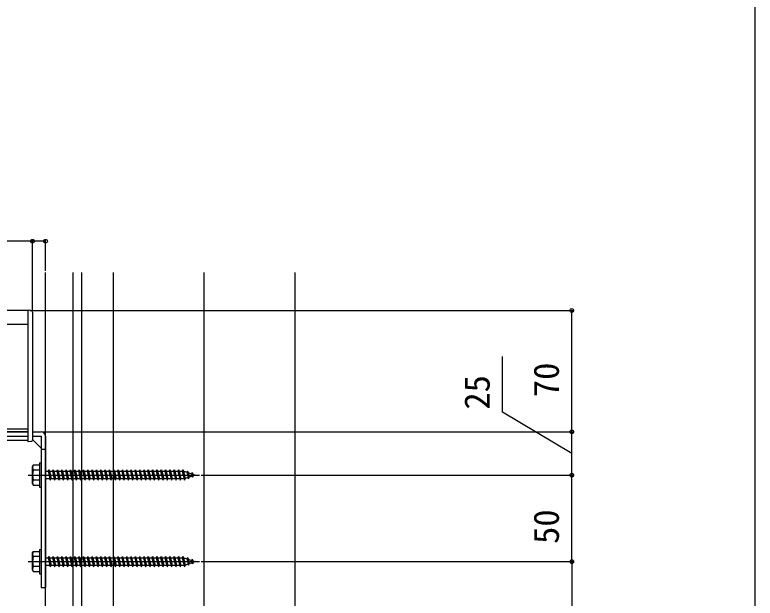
# Model space of a CAD drawing. Units: millimetres, scale not verified. Extents: x -875 to 875, y -1304 to 1297.
# Drawn here: x 447.2 to 875, y -340.3 to -3.4 of the extents above; entities that cross this region are included whole.
import ezdxf
from ezdxf.enums import TextEntityAlignment as Align

# ---------------------------------------------------------------- set-up
doc = ezdxf.new("R2010")
doc.units = ezdxf.units.MM
doc.header["$LTSCALE"] = 8
for name, color, linetype in [('0-4_YKK_12', 2, 'Continuous'), ('0-5_YKK_13', 4, 'Continuous'), ('0-6_YKK_D', 6, 'Continuous'), ('0-7_YKK_ZWAK', 7, 'Continuous'), ('0-8_YSS_K', 3, 'Continuous')]:
    doc.layers.add(name, color=color, linetype=linetype)
doc.styles.add('ＭＳ ゴシック', font='')
doc.styles.get('ＭＳ ゴシック').set_extended_font_data('MS Gothic')

msp = doc.modelspace()

# ---------------------------------------------------------------- linework, layer by layer
at = {"layer": '0-4_YKK_12'}
for p, q in [((556.5, -152.2), (556.5, -999.2)), ((455, -174.203), (-390, -174.203)), ((455, -249.203), (455, -174.203)), ((455, -182.203), (-390, -182.203)), ((455, -242.703), (-390, -242.703)), ((455, -244.203), (-390, -244.203)), ((455, -249.203), (-390, -249.203))]:
    msp.add_line(p, q, dxfattribs=at)
at = {"layer": '0-5_YKK_13'}
for p, q in [((456.561, -174.099), (455, -174.003)), ((455, -174.007), (455, -174.003)), ((456.561, -174.102), (455, -174.007)), ((455, -180.022), (455, -174.007)), ((456.561, -174.102), (456.561, -174.099)), ((457.5, -175.097), (457.5, -175.099)), ((457.5, -175.099), (457.5, -181.107)), ((455, -182.503), (455, -180.022)), ((455, -249.005), (455, -182.503)), ((457.5, -181.107), (457.5, -182.503)), ((457.5, -182.503), (457.5, -248.91)), ((425, -244.203), (455, -244.203)), ((457.5, -244.203), (462.5, -244.203)), ((465, -246.703), (465, -334.203)), ((457.5, -248.703), (462.5, -253.703)), ((462.5, -254.203), (465, -254.203)), ((457.5, -264.203), (457.933, -263.453)), ((457.5, -274.203), (457.5, -264.203)), ((461.5, -263.453), (457.931, -263.453)), ((461.5, -262.203), (461.5, -276.203)), ((461.5, -262.203), (462.5, -262.203)), ((461.5, -263.453), (461.5, -274.953)), ((462.5, -262.203), (462.5, -276.203)), ((455, -269.203), (554, -269.203)), ((461.5, -266.316), (457.947, -266.316)), ((465, -266.953), (466.5, -266.953)), ((467, -266.203), (467.75, -272.203)), ((467.25, -266.953), (468.25, -271.453)), ((467.25, -266.953), (469, -266.953)), ((469, -266.953), (469.5, -266.203)), ((469, -266.953), (470, -271.453)), ((469.5, -266.203), (470.25, -272.203)), ((469.5, -266.203), (469.75, -266.953)), ((469.75, -266.953), (470.75, -271.453)), ((469.75, -266.953), (471.5, -266.953)), ((472, -266.203), (472.75, -272.203)), ((472.25, -266.953), (474, -266.953)), ((472.25, -266.953), (473.25, -271.453)), ((474.5, -266.203), (475.25, -272.203)), ((474.75, -266.953), (476.5, -266.953)), ((474.75, -266.953), (475.75, -271.453)), ((477, -266.203), (477.75, -272.203)), ((477.25, -266.953), (479, -266.953)), ((477.25, -266.953), (478.25, -271.453)), ((479.5, -266.203), (480.25, -272.203)), ((479.75, -266.953), (481.5, -266.953)), ((479.75, -266.953), (480.75, -271.453)), ((482, -266.203), (482.75, -272.203)), ((482.25, -266.953), (484, -266.953)), ((482.25, -266.953), (483.25, -271.453)), ((484.5, -266.203), (485.25, -272.203)), ((484.75, -266.953), (486.5, -266.953)), ((484.75, -266.953), (485.75, -271.453)), ((487, -266.203), (487.75, -272.203)), ((487.25, -266.953), (489, -266.953)), ((487.25, -266.953), (488.25, -271.453)), ((489.5, -266.203), (490.25, -272.203)), ((489.75, -266.953), (491.5, -266.953)), ((489.75, -266.953), (490.75, -271.453)), ((492, -266.203), (492.75, -272.203)), ((492.25, -266.953), (494, -266.953)), ((492.25, -266.953), (493.25, -271.453)), ((494.5, -266.203), (495.25, -272.203)), ((494.75, -266.953), (496.5, -266.953)), ((494.75, -266.953), (495.75, -271.453)), ((497, -266.203), (497.75, -272.203)), ((497.25, -266.953), (499, -266.953)), ((497.25, -266.953), (498.25, -271.453)), ((499.5, -266.203), (500.25, -272.203)), ((499.75, -266.953), (501.5, -266.953)), ((499.75, -266.953), (500.75, -271.453)), ((502, -266.203), (502.75, -272.203)), ((502.25, -266.953), (503.25, -271.453)), ((504.5, -266.203), (505.25, -272.203)), ((504.75, -266.953), (506.5, -266.953)), ((504.75, -266.953), (505.75, -271.453)), ((507, -266.203), (507.75, -272.203)), ((507.25, -266.953), (508.25, -271.453)), ((509.5, -266.203), (510.25, -272.203)), ((509.75, -266.953), (511.5, -266.953)), ((509.75, -266.953), (510.75, -271.453)), ((512, -266.203), (512.75, -272.203)), ((512.25, -266.953), (513.25, -271.453)), ((514.5, -266.203), (515.25, -272.203)), ((514.75, -266.953), (516.5, -266.953)), ((514.75, -266.953), (515.75, -271.453)), ((517, -266.203), (517.75, -272.203)), ((517.25, -266.953), (518.25, -271.453)), ((519.5, -266.203), (520.25, -272.203)), ((519.75, -266.953), (521.5, -266.953)), ((519.75, -266.953), (520.75, -271.453)), ((522, -266.203), (522.75, -272.203)), ((522.25, -266.953), (523.25, -271.453)), ((524.5, -266.203), (525.25, -272.203)), ((524.75, -266.953), (526.5, -266.953)), ((524.75, -266.953), (525.75, -271.453)), ((527, -266.203), (527.75, -272.203)), ((527.25, -266.953), (528.25, -271.453)), ((529.5, -266.203), (530.25, -272.203)), ((529.75, -266.953), (531.5, -266.953)), ((529.75, -266.953), (530.75, -271.453)), ((532, -266.203), (532.75, -272.203)), ((532.25, -266.953), (533.25, -271.453)), ((534.5, -266.203), (535.25, -272.203)), ((534.75, -266.953), (536.5, -266.953)), ((534.75, -266.953), (535.75, -271.453)), ((537, -266.203), (537.75, -272.203)), ((537.25, -266.953), (539, -266.953)), ((537.25, -266.953), (538.25, -271.453)), ((539.5, -266.203), (540.25, -272.203)), ((539.75, -266.953), (540.75, -271.453)), ((539.75, -266.953), (541.5, -266.953)), ((542, -266.203), (542.75, -272.203)), ((542.25, -266.953), (543.25, -271.453)), ((542.25, -266.953), (544, -266.953)), ((544.5, -266.203), (545.25, -272.203)), ((544.75, -266.953), (544.966, -266.953)), ((544.75, -266.953), (545.75, -271.453)), ((544.966, -266.953), (546.627, -267.525)), ((547.086, -266.89), (546.627, -267.525)), ((546.627, -267.525), (547.32, -270.642)), ((547.086, -266.89), (547.439, -267.805)), ((547.086, -266.89), (547.64, -271.325)), ((547.439, -267.805), (549.334, -268.457)), ((547.439, -267.805), (548.017, -270.402)), ((549.698, -267.789), (549.334, -268.457)), ((549.334, -268.457), (549.642, -269.843)), ((549.698, -267.789), (550.146, -268.737)), ((549.698, -267.789), (550.037, -270.5)), ((550.146, -268.737), (551.5, -269.203)), ((550.146, -268.737), (550.339, -269.603)), ((551.5, -269.203), (550.339, -269.603)), ((461.5, -272.09), (457.947, -272.09)), ((467.5, -271.453), (465, -271.453)), ((470, -271.453), (468.25, -271.453)), ((470, -271.453), (470.25, -272.203)), ((470.25, -272.203), (470.75, -271.453)), ((472.5, -271.453), (470.75, -271.453)), ((475, -271.453), (473.25, -271.453)), ((477.5, -271.453), (475.75, -271.453)), ((480, -271.453), (478.25, -271.453)), ((482.5, -271.453), (480.75, -271.453)), ((485, -271.453), (483.25, -271.453)), ((487.5, -271.453), (485.75, -271.453)), ((490, -271.453), (488.25, -271.453)), ((492.5, -271.453), (490.75, -271.453)), ((495, -271.453), (493.25, -271.453)), ((497.5, -271.453), (495.75, -271.453)), ((500, -271.453), (498.25, -271.453)), ((502.5, -271.453), (500.75, -271.453)), ((505, -271.453), (503.25, -271.453)), ((507.5, -271.453), (505.75, -271.453)), ((510, -271.453), (508.25, -271.453)), ((512.5, -271.453), (510.75, -271.453)), ((515, -271.453), (513.25, -271.453)), ((517.5, -271.453), (515.75, -271.453)), ((520, -271.453), (518.25, -271.453)), ((522.5, -271.453), (520.75, -271.453)), ((525, -271.453), (523.25, -271.453)), ((527.5, -271.453), (525.75, -271.453)), ((530, -271.453), (528.25, -271.453)), ((532.5, -271.453), (530.75, -271.453)), ((535, -271.453), (533.25, -271.453)), ((537.5, -271.453), (535.75, -271.453)), ((540, -271.453), (538.25, -271.453)), ((542.5, -271.453), (540.75, -271.453)), ((544.966, -271.453), (543.25, -271.453)), ((544.998, -271.442), (544.966, -271.453)), ((547.32, -270.642), (545.694, -271.202)), ((547.64, -271.325), (547.32, -270.642)), ((547.64, -271.325), (548.017, -270.402)), ((549.642, -269.843), (548.017, -270.402)), ((550.037, -270.5), (549.642, -269.843)), ((550.037, -270.5), (550.339, -269.603)), ((457.5, -274.203), (457.933, -274.953)), ((457.931, -274.953), (461.5, -274.953)), ((461.5, -276.203), (462.5, -276.203)), ((461.5, -312.203), (461.5, -326.203)), ((461.5, -312.203), (462.5, -312.203)), ((462.5, -312.203), (462.5, -326.203)), ((457.5, -314.203), (457.933, -313.453)), ((457.5, -324.203), (457.5, -314.203)), ((461.5, -313.453), (457.931, -313.453)), ((461.5, -316.316), (457.947, -316.316)), ((461.5, -313.453), (461.5, -324.953)), ((467, -316.203), (467.75, -322.203)), ((469, -316.953), (469.5, -316.203)), ((469.5, -316.203), (470.25, -322.203)), ((469.5, -316.203), (469.75, -316.953)), ((472, -316.203), (472.75, -322.203)), ((474.5, -316.203), (475.25, -322.203)), ((477, -316.203), (477.75, -322.203)), ((479.5, -316.203), (480.25, -322.203)), ((482, -316.203), (482.75, -322.203)), ((484.5, -316.203), (485.25, -322.203)), ((487, -316.203), (487.75, -322.203)), ((489.5, -316.203), (490.25, -322.203)), ((492, -316.203), (492.75, -322.203)), ((494.5, -316.203), (495.25, -322.203)), ((497, -316.203), (497.75, -322.203)), ((499.5, -316.203), (500.25, -322.203)), ((502, -316.203), (502.75, -322.203)), ((504.5, -316.203), (505.25, -322.203)), ((507, -316.203), (507.75, -322.203)), ((509.5, -316.203), (510.25, -322.203)), ((512, -316.203), (512.75, -322.203)), ((514.5, -316.203), (515.25, -322.203)), ((517, -316.203), (517.75, -322.203)), ((519.5, -316.203), (520.25, -322.203)), ((522, -316.203), (522.75, -322.203)), ((524.5, -316.203), (525.25, -322.203)), ((527, -316.203), (527.75, -322.203)), ((529.5, -316.203), (530.25, -322.203)), ((532, -316.203), (532.75, -322.203)), ((534.5, -316.203), (535.25, -322.203)), ((537, -316.203), (537.75, -322.203)), ((539.5, -316.203), (540.25, -322.203)), ((542, -316.203), (542.75, -322.203)), ((544.5, -316.203), (545.25, -322.203)), ((455, -319.203), (554, -319.203)), ((465, -316.953), (466.5, -316.953)), ((467.25, -316.953), (468.25, -321.453)), ((467.25, -316.953), (469, -316.953)), ((469, -316.953), (470, -321.453)), ((469.75, -316.953), (470.75, -321.453)), ((469.75, -316.953), (471.5, -316.953)), ((472.25, -316.953), (474, -316.953)), ((472.25, -316.953), (473.25, -321.453)), ((474.75, -316.953), (476.5, -316.953)), ((474.75, -316.953), (475.75, -321.453)), ((477.25, -316.953), (479, -316.953)), ((477.25, -316.953), (478.25, -321.453)), ((479.75, -316.953), (481.5, -316.953)), ((479.75, -316.953), (480.75, -321.453)), ((482.25, -316.953), (484, -316.953)), ((482.25, -316.953), (483.25, -321.453)), ((484.75, -316.953), (486.5, -316.953)), ((484.75, -316.953), (485.75, -321.453)), ((487.25, -316.953), (489, -316.953)), ((487.25, -316.953), (488.25, -321.453)), ((489.75, -316.953), (491.5, -316.953)), ((489.75, -316.953), (490.75, -321.453)), ((492.25, -316.953), (494, -316.953)), ((492.25, -316.953), (493.25, -321.453)), ((494.75, -316.953), (496.5, -316.953)), ((494.75, -316.953), (495.75, -321.453)), ((497.25, -316.953), (499, -316.953)), ((497.25, -316.953), (498.25, -321.453)), ((499.75, -316.953), (501.5, -316.953)), ((499.75, -316.953), (500.75, -321.453)), ((502.25, -316.953), (503.25, -321.453)), ((504.75, -316.953), (506.5, -316.953)), ((504.75, -316.953), (505.75, -321.453)), ((507.25, -316.953), (508.25, -321.453)), ((509.75, -316.953), (511.5, -316.953)), ((509.75, -316.953), (510.75, -321.453)), ((512.25, -316.953), (513.25, -321.453)), ((514.75, -316.953), (516.5, -316.953)), ((514.75, -316.953), (515.75, -321.453)), ((517.25, -316.953), (518.25, -321.453)), ((519.75, -316.953), (521.5, -316.953)), ((519.75, -316.953), (520.75, -321.453)), ((522.25, -316.953), (523.25, -321.453)), ((524.75, -316.953), (526.5, -316.953)), ((524.75, -316.953), (525.75, -321.453)), ((527.25, -316.953), (528.25, -321.453)), ((529.75, -316.953), (531.5, -316.953)), ((529.75, -316.953), (530.75, -321.453)), ((532.25, -316.953), (533.25, -321.453)), ((534.75, -316.953), (536.5, -316.953)), ((534.75, -316.953), (535.75, -321.453)), ((537.25, -316.953), (539, -316.953)), ((537.25, -316.953), (538.25, -321.453)), ((539.75, -316.953), (540.75, -321.453)), ((539.75, -316.953), (541.5, -316.953)), ((542.25, -316.953), (543.25, -321.453)), ((542.25, -316.953), (544, -316.953)), ((544.75, -316.953), (544.966, -316.953)), ((544.75, -316.953), (545.75, -321.453)), ((544.966, -316.953), (546.627, -317.525)), ((547.32, -320.642), (545.694, -321.202)), ((547.086, -316.89), (546.627, -317.525)), ((546.627, -317.525), (547.32, -320.642)), ((547.086, -316.89), (547.439, -317.805)), ((547.086, -316.89), (547.64, -321.325)), ((547.64, -321.325), (547.32, -320.642)), ((547.439, -317.805), (549.334, -318.457)), ((547.439, -317.805), (548.017, -320.402)), ((547.64, -321.325), (548.017, -320.402)), ((549.642, -319.843), (548.017, -320.402)), ((549.698, -317.789), (549.334, -318.457)), ((549.334, -318.457), (549.642, -319.843)), ((550.037, -320.5), (549.642, -319.843)), ((549.698, -317.789), (550.146, -318.737)), ((549.698, -317.789), (550.037, -320.5)), ((550.037, -320.5), (550.339, -319.603)), ((550.146, -318.737), (551.5, -319.203)), ((550.146, -318.737), (550.339, -319.603)), ((551.5, -319.203), (550.339, -319.603)), ((457.5, -324.203), (457.933, -324.953)), ((457.931, -324.953), (461.5, -324.953)), ((461.5, -322.09), (457.947, -322.09)), ((467.5, -321.453), (465, -321.453)), ((470, -321.453), (468.25, -321.453)), ((470, -321.453), (470.25, -322.203)), ((470.25, -322.203), (470.75, -321.453)), ((472.5, -321.453), (470.75, -321.453)), ((475, -321.453), (473.25, -321.453)), ((477.5, -321.453), (475.75, -321.453)), ((480, -321.453), (478.25, -321.453)), ((482.5, -321.453), (480.75, -321.453)), ((485, -321.453), (483.25, -321.453)), ((487.5, -321.453), (485.75, -321.453)), ((490, -321.453), (488.25, -321.453)), ((492.5, -321.453), (490.75, -321.453)), ((495, -321.453), (493.25, -321.453)), ((497.5, -321.453), (495.75, -321.453)), ((500, -321.453), (498.25, -321.453)), ((502.5, -321.453), (500.75, -321.453)), ((505, -321.453), (503.25, -321.453)), ((507.5, -321.453), (505.75, -321.453)), ((510, -321.453), (508.25, -321.453)), ((512.5, -321.453), (510.75, -321.453)), ((515, -321.453), (513.25, -321.453)), ((517.5, -321.453), (515.75, -321.453)), ((520, -321.453), (518.25, -321.453)), ((522.5, -321.453), (520.75, -321.453)), ((525, -321.453), (523.25, -321.453)), ((527.5, -321.453), (525.75, -321.453)), ((530, -321.453), (528.25, -321.453)), ((532.5, -321.453), (530.75, -321.453)), ((535, -321.453), (533.25, -321.453)), ((537.5, -321.453), (535.75, -321.453)), ((540, -321.453), (538.25, -321.453)), ((542.5, -321.453), (540.75, -321.453)), ((544.966, -321.453), (543.25, -321.453)), ((544.998, -321.442), (544.966, -321.453)), ((461.5, -326.203), (462.5, -326.203)), ((462.5, -334.203), (465, -334.203))]:
    msp.add_line(p, q, dxfattribs=at)
for points in [[(425, -244.203), (425, -246.703), (455, -246.703)], [(457.5, -246.703), (462.5, -246.703), (462.5, -334.203)], [(456.561, -249.908), (455, -250.003), (455, -249.005)], [(466.5, -266.953), (467, -266.203), (467.25, -266.953)], [(466.5, -266.953), (467.5, -271.453), (467.75, -272.203), (468.25, -271.453)], [(471.5, -266.953), (472, -266.203), (472.25, -266.953)], [(471.5, -266.953), (472.5, -271.453), (472.75, -272.203), (473.25, -271.453)], [(474, -266.953), (474.5, -266.203), (474.75, -266.953)], [(474, -266.953), (475, -271.453), (475.25, -272.203), (475.75, -271.453)], [(476.5, -266.953), (477, -266.203), (477.25, -266.953)], [(476.5, -266.953), (477.5, -271.453), (477.75, -272.203), (478.25, -271.453)], [(479, -266.953), (479.5, -266.203), (479.75, -266.953)], [(479, -266.953), (480, -271.453), (480.25, -272.203), (480.75, -271.453)], [(481.5, -266.953), (482, -266.203), (482.25, -266.953)], [(481.5, -266.953), (482.5, -271.453), (482.75, -272.203), (483.25, -271.453)], [(484, -266.953), (484.5, -266.203), (484.75, -266.953)], [(484, -266.953), (485, -271.453), (485.25, -272.203), (485.75, -271.453)], [(486.5, -266.953), (487, -266.203), (487.25, -266.953)], [(486.5, -266.953), (487.5, -271.453), (487.75, -272.203), (488.25, -271.453)], [(489, -266.953), (489.5, -266.203), (489.75, -266.953)], [(489, -266.953), (490, -271.453), (490.25, -272.203), (490.75, -271.453)], [(491.5, -266.953), (492, -266.203), (492.25, -266.953)], [(491.5, -266.953), (492.5, -271.453), (492.75, -272.203), (493.25, -271.453)], [(494, -266.953), (494.5, -266.203), (494.75, -266.953)], [(494, -266.953), (495, -271.453), (495.25, -272.203), (495.75, -271.453)], [(496.5, -266.953), (497, -266.203), (497.25, -266.953)], [(496.5, -266.953), (497.5, -271.453), (497.75, -272.203), (498.25, -271.453)], [(499, -266.953), (499.5, -266.203), (499.75, -266.953)], [(499, -266.953), (500, -271.453), (500.25, -272.203), (500.75, -271.453)], [(501.5, -266.953), (502, -266.203), (502.25, -266.953)], [(501.5, -266.953), (502.5, -271.453), (502.75, -272.203), (503.25, -271.453)], [(502.25, -266.953), (504, -266.953), (504.5, -266.203), (504.75, -266.953)], [(504, -266.953), (505, -271.453), (505.25, -272.203), (505.75, -271.453)], [(506.5, -266.953), (507, -266.203), (507.25, -266.953)], [(506.5, -266.953), (507.5, -271.453), (507.75, -272.203), (508.25, -271.453)], [(507.25, -266.953), (509, -266.953), (509.5, -266.203), (509.75, -266.953)], [(509, -266.953), (510, -271.453), (510.25, -272.203), (510.75, -271.453)], [(511.5, -266.953), (512, -266.203), (512.25, -266.953)], [(511.5, -266.953), (512.5, -271.453), (512.75, -272.203), (513.25, -271.453)], [(512.25, -266.953), (514, -266.953), (514.5, -266.203), (514.75, -266.953)], [(514, -266.953), (515, -271.453), (515.25, -272.203), (515.75, -271.453)], [(516.5, -266.953), (517, -266.203), (517.25, -266.953)], [(516.5, -266.953), (517.5, -271.453), (517.75, -272.203), (518.25, -271.453)], [(517.25, -266.953), (519, -266.953), (519.5, -266.203), (519.75, -266.953)], [(519, -266.953), (520, -271.453), (520.25, -272.203), (520.75, -271.453)], [(521.5, -266.953), (522, -266.203), (522.25, -266.953)], [(521.5, -266.953), (522.5, -271.453), (522.75, -272.203), (523.25, -271.453)], [(522.25, -266.953), (524, -266.953), (524.5, -266.203), (524.75, -266.953)], [(524, -266.953), (525, -271.453), (525.25, -272.203), (525.75, -271.453)], [(526.5, -266.953), (527, -266.203), (527.25, -266.953)], [(526.5, -266.953), (527.5, -271.453), (527.75, -272.203), (528.25, -271.453)], [(527.25, -266.953), (529, -266.953), (529.5, -266.203), (529.75, -266.953)], [(529, -266.953), (530, -271.453), (530.25, -272.203), (530.75, -271.453)], [(531.5, -266.953), (532, -266.203), (532.25, -266.953)], [(531.5, -266.953), (532.5, -271.453), (532.75, -272.203), (533.25, -271.453)], [(532.25, -266.953), (534, -266.953), (534.5, -266.203), (534.75, -266.953)], [(534, -266.953), (535, -271.453), (535.25, -272.203), (535.75, -271.453)], [(536.5, -266.953), (537, -266.203), (537.25, -266.953)], [(536.5, -266.953), (537.5, -271.453), (537.75, -272.203), (538.25, -271.453)], [(539, -266.953), (539.5, -266.203), (539.75, -266.953)], [(539, -266.953), (540, -271.453), (540.25, -272.203), (540.75, -271.453)], [(541.5, -266.953), (542, -266.203), (542.25, -266.953)], [(541.5, -266.953), (542.5, -271.453), (542.75, -272.203), (543.25, -271.453)], [(544, -266.953), (544.5, -266.203), (544.75, -266.953)], [(544, -266.953), (545, -271.453), (545.25, -272.203), (545.75, -271.453)], [(466.5, -316.953), (467, -316.203), (467.25, -316.953)], [(471.5, -316.953), (472, -316.203), (472.25, -316.953)], [(474, -316.953), (474.5, -316.203), (474.75, -316.953)], [(476.5, -316.953), (477, -316.203), (477.25, -316.953)], [(479, -316.953), (479.5, -316.203), (479.75, -316.953)], [(481.5, -316.953), (482, -316.203), (482.25, -316.953)], [(484, -316.953), (484.5, -316.203), (484.75, -316.953)], [(486.5, -316.953), (487, -316.203), (487.25, -316.953)], [(489, -316.953), (489.5, -316.203), (489.75, -316.953)], [(491.5, -316.953), (492, -316.203), (492.25, -316.953)], [(494, -316.953), (494.5, -316.203), (494.75, -316.953)], [(496.5, -316.953), (497, -316.203), (497.25, -316.953)], [(499, -316.953), (499.5, -316.203), (499.75, -316.953)], [(501.5, -316.953), (502, -316.203), (502.25, -316.953)], [(502.25, -316.953), (504, -316.953), (504.5, -316.203), (504.75, -316.953)], [(506.5, -316.953), (507, -316.203), (507.25, -316.953)], [(507.25, -316.953), (509, -316.953), (509.5, -316.203), (509.75, -316.953)], [(511.5, -316.953), (512, -316.203), (512.25, -316.953)], [(512.25, -316.953), (514, -316.953), (514.5, -316.203), (514.75, -316.953)], [(516.5, -316.953), (517, -316.203), (517.25, -316.953)], [(517.25, -316.953), (519, -316.953), (519.5, -316.203), (519.75, -316.953)], [(521.5, -316.953), (522, -316.203), (522.25, -316.953)], [(522.25, -316.953), (524, -316.953), (524.5, -316.203), (524.75, -316.953)], [(526.5, -316.953), (527, -316.203), (527.25, -316.953)], [(527.25, -316.953), (529, -316.953), (529.5, -316.203), (529.75, -316.953)], [(531.5, -316.953), (532, -316.203), (532.25, -316.953)], [(532.25, -316.953), (534, -316.953), (534.5, -316.203), (534.75, -316.953)], [(536.5, -316.953), (537, -316.203), (537.25, -316.953)], [(539, -316.953), (539.5, -316.203), (539.75, -316.953)], [(541.5, -316.953), (542, -316.203), (542.25, -316.953)], [(544, -316.953), (544.5, -316.203), (544.75, -316.953)], [(466.5, -316.953), (467.5, -321.453), (467.75, -322.203), (468.25, -321.453)], [(471.5, -316.953), (472.5, -321.453), (472.75, -322.203), (473.25, -321.453)], [(474, -316.953), (475, -321.453), (475.25, -322.203), (475.75, -321.453)], [(476.5, -316.953), (477.5, -321.453), (477.75, -322.203), (478.25, -321.453)], [(479, -316.953), (480, -321.453), (480.25, -322.203), (480.75, -321.453)], [(481.5, -316.953), (482.5, -321.453), (482.75, -322.203), (483.25, -321.453)], [(484, -316.953), (485, -321.453), (485.25, -322.203), (485.75, -321.453)], [(486.5, -316.953), (487.5, -321.453), (487.75, -322.203), (488.25, -321.453)], [(489, -316.953), (490, -321.453), (490.25, -322.203), (490.75, -321.453)], [(491.5, -316.953), (492.5, -321.453), (492.75, -322.203), (493.25, -321.453)], [(494, -316.953), (495, -321.453), (495.25, -322.203), (495.75, -321.453)], [(496.5, -316.953), (497.5, -321.453), (497.75, -322.203), (498.25, -321.453)], [(499, -316.953), (500, -321.453), (500.25, -322.203), (500.75, -321.453)], [(501.5, -316.953), (502.5, -321.453), (502.75, -322.203), (503.25, -321.453)], [(504, -316.953), (505, -321.453), (505.25, -322.203), (505.75, -321.453)], [(506.5, -316.953), (507.5, -321.453), (507.75, -322.203), (508.25, -321.453)], [(509, -316.953), (510, -321.453), (510.25, -322.203), (510.75, -321.453)], [(511.5, -316.953), (512.5, -321.453), (512.75, -322.203), (513.25, -321.453)], [(514, -316.953), (515, -321.453), (515.25, -322.203), (515.75, -321.453)], [(516.5, -316.953), (517.5, -321.453), (517.75, -322.203), (518.25, -321.453)], [(519, -316.953), (520, -321.453), (520.25, -322.203), (520.75, -321.453)], [(521.5, -316.953), (522.5, -321.453), (522.75, -322.203), (523.25, -321.453)], [(524, -316.953), (525, -321.453), (525.25, -322.203), (525.75, -321.453)], [(526.5, -316.953), (527.5, -321.453), (527.75, -322.203), (528.25, -321.453)], [(529, -316.953), (530, -321.453), (530.25, -322.203), (530.75, -321.453)], [(531.5, -316.953), (532.5, -321.453), (532.75, -322.203), (533.25, -321.453)], [(534, -316.953), (535, -321.453), (535.25, -322.203), (535.75, -321.453)], [(536.5, -316.953), (537.5, -321.453), (537.75, -322.203), (538.25, -321.453)], [(539, -316.953), (540, -321.453), (540.25, -322.203), (540.75, -321.453)], [(541.5, -316.953), (542.5, -321.453), (542.75, -322.203), (543.25, -321.453)], [(544, -316.953), (545, -321.453), (545.25, -322.203), (545.75, -321.453)]]:
    msp.add_lwpolyline(points, dxfattribs=at)
for centre, radius, start, end in [((456.5, -175.097), 1, 0, 86.5), ((456.501, -175.099), 0.999, 0.03639, 86.54264), ((462.5, -246.703), 2.5, 0, 90), ((456.5, -248.91), 1, 273.5, 0), ((460.056, -264.873), 2.556, 146.25178, 214.38425), ((467.053, -269.203), 9.553, 162.41205, 197.58795), ((460.056, -273.533), 2.556, 145.61575, 213.74822), ((460.056, -314.873), 2.556, 146.25178, 214.38425), ((467.053, -319.203), 9.553, 162.41205, 197.58795), ((460.056, -323.533), 2.556, 145.61575, 213.74822)]:
    msp.add_arc(centre, radius, start, end, dxfattribs=at)
at = {"layer": '0-6_YKK_D'}
for p, q in [((457.5, -174.099), (457.5, -133.203)), ((465, -151.2), (465, -133.203)), ((456, -174.203), (770, -174.203)), ((769, -244.203), (769, -174.203)), ((463.5, -244.203), (770, -244.203)), ((463.5, -244.203), (770, -244.203)), ((769, -269.203), (769, -244.203)), ((555, -269.203), (770, -269.203)), ((555, -269.203), (770, -269.203)), ((769, -319.203), (769, -269.203)), ((555, -319.203), (770, -319.203)), ((566.5, -319.203), (770, -319.203)), ((769, -319.203), (769, -604.2))]:
    msp.add_line(p, q, dxfattribs=at)
for points in [[(465, -134.203), (457.5, -134.203), (415.609, -134.203)], [(769, -256.703), (729, -232.94), (729, -200.803)]]:
    msp.add_lwpolyline(points, dxfattribs=at)
for centre in [(457.5, -134.203), (465, -134.203), (769, -174.203), (769, -244.203), (769, -244.203), (769, -269.203), (769, -269.203), (769, -319.203), (769, -319.203)]:
    msp.add_circle(centre, 1.075, dxfattribs=at)
at = {"layer": '0-7_YKK_ZWAK'}
msp.add_lwpolyline([(-875, -1304.2), (875, -1304.2), (875, 1245.8)], dxfattribs=at)
at = {"layer": '0-8_YSS_K'}
for p, q in [((465, -999.2), (465, -152.2)), ((481, -999.2), (481, -152.2)), ((486, -999.2), (486, -152.2)), ((504, -152.2), (504, -999.2)), ((609, -152.2), (609, -999.2))]:
    msp.add_line(p, q, dxfattribs=at)

# ---------------------------------------------------------------- texts
at = {"layer": '0-6_YKK_D', "style": 'ＭＳ ゴシック'}
for s, p in [('70', (766, -224.203)), ('25', (726, -231.417)), ('50', (766, -308.976))]:
    msp.add_text(s, height=14.66, rotation=90, dxfattribs=at).set_placement(p, align=Align.BOTTOM_LEFT)

doc.saveas('drawing.dxf')
